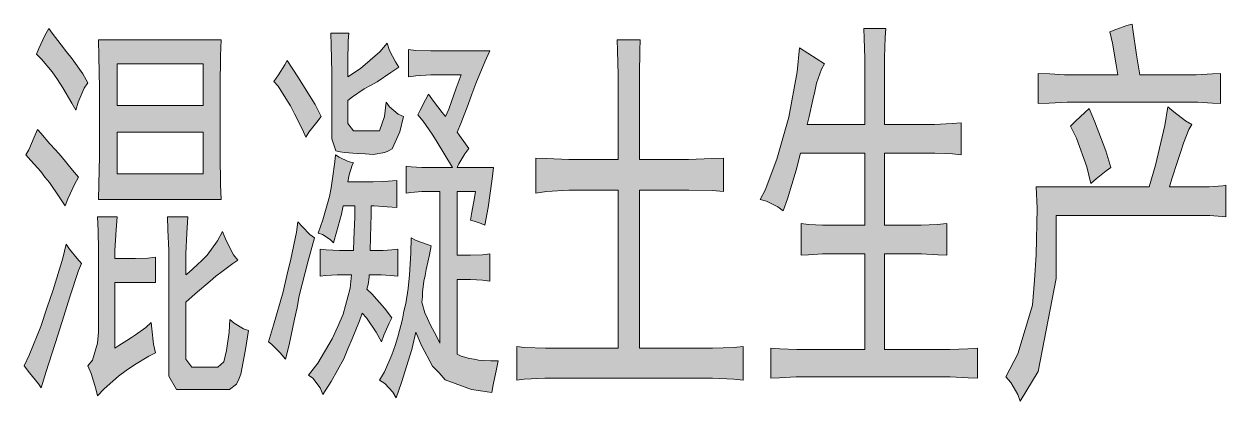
# Model space of a CAD drawing. Header units: millimetres. Extents: x 803 to 707111, y 130 to 2706464.
# Drawn here: x 702078 to 703194, y 2645206 to 2645556 of the extents above; entities that cross this region are included whole.
import ezdxf

# ---------------------------------------------------------------- set-up
doc = ezdxf.new("R2010")
doc.units = ezdxf.units.MM

msp = doc.modelspace()

# ---------------------------------------------------------------- hatches: boundary and pattern name
h = msp.add_hatch(color=0)
h.dxf.hatch_style = 2
h.paths.add_polyline_path([(702101.5, 2645551.8), (702104.6, 2645547.5), (702112.7, 2645536.7), (702117.9, 2645530.3), (702123, 2645523.8), (702132.9, 2645509.7), (702137.6, 2645501.5), (702134.2, 2645496.4), (702128.6, 2645483.5), (702126.4, 2645476.2), (702122.6, 2645482.6), (702114.4, 2645496.8), (702109.3, 2645504.5), (702104.6, 2645511.8), (702094.7, 2645523.4), (702090, 2645528.1), (702092.1, 2645533.3), (702097.7, 2645545.3)])
h = msp.add_hatch(color=0)
h.dxf.hatch_style = 2
h.paths.add_polyline_path([(702426.1, 2645516.1), (702418.8, 2645511), (702406, 2645502.4), (702399.9, 2645498.9), (702393.9, 2645495.9), (702383.2, 2645488.6), (702378.9, 2645485.2), (702378.9, 2645470.2), (702378.9, 2645463.7), (702384.1, 2645456.9), (702389.6, 2645456.9), (702405.5, 2645456.9), (702408.1, 2645456.9), (702412.8, 2645470.2), (702414.5, 2645483.5), (702417.5, 2645479.2), (702425.7, 2645472.3), (702430.4, 2645470.2), (702427, 2645456), (702420.1, 2645440.1), (702416.7, 2645438.4), (702413.2, 2645436.7), (702402.5, 2645435), (702394.8, 2645435.4), (702387.5, 2645435.8), (702375.9, 2645436.7), (702371.6, 2645437.5), (702367.7, 2645438.4), (702363.9, 2645449.6), (702363.9, 2645459.9), (702363.9, 2645496.8), (702363.9, 2645511), (702363.4, 2645536.3), (702363, 2645547.5), (702379.8, 2645547.5), (702379.3, 2645540.6), (702378.9, 2645520.8), (702378.9, 2645507.1), (702390.5, 2645514.8), (702408.5, 2645530.3), (702415.4, 2645538.4), (702417.5, 2645531.6), (702423.1, 2645520.8)])
h = msp.add_hatch(color=0)
h.dxf.hatch_style = 2
h.paths.add_polyline_path([(702821.1, 2645519.1), (702818.5, 2645514), (702813.8, 2645501.1), (702812.1, 2645493.4), (702810.4, 2645485.6), (702807, 2645470.2), (702805.2, 2645462.9), (702858.5, 2645462.9), (702858.5, 2645514.8), (702858.5, 2645524.3), (702858, 2645542.7), (702857.6, 2645551.8), (702878.2, 2645551.8), (702877.4, 2645543.6), (702876.9, 2645525.1), (702876.9, 2645514.8), (702876.9, 2645462.9), (702916.4, 2645462.9), (702923.3, 2645462.9), (702939.6, 2645463.7), (702948.2, 2645464.2), (702948.2, 2645434.5), (702940.1, 2645435.4), (702923.7, 2645436.3), (702916.4, 2645436.3), (702876.9, 2645436.3), (702876.9, 2645369.3), (702904.8, 2645369.3), (702910.9, 2645369.3), (702925.9, 2645370.1), (702934.9, 2645371), (702934.9, 2645341.4), (702926.3, 2645341.8), (702911.3, 2645342.7), (702904.8, 2645342.7), (702876.9, 2645342.7), (702876.9, 2645253.8), (702930.6, 2645253.8), (702937.5, 2645253.8), (702954.2, 2645254.6), (702963.2, 2645255.1), (702963.2, 2645227.2), (702954.7, 2645227.6), (702937.9, 2645228.5), (702930.6, 2645228.5), (702802.2, 2645228.5), (702794.9, 2645228.5), (702779.5, 2645227.6), (702771.3, 2645227.2), (702771.3, 2645255.1), (702779.9, 2645254.6), (702795.4, 2645253.8), (702802.2, 2645253.8), (702858.5, 2645253.8), (702858.5, 2645342.7), (702825.4, 2645342.7), (702819.4, 2645342.7), (702806.5, 2645341.8), (702799.7, 2645341.4), (702799.7, 2645371), (702806.5, 2645370.1), (702819.4, 2645369.3), (702825.4, 2645369.3), (702858.5, 2645369.3), (702858.5, 2645436.3), (702798.8, 2645436.3), (702794.9, 2645420.4), (702786.8, 2645393.8), (702782.9, 2645382.6), (702777.8, 2645386.5), (702767.5, 2645391.6), (702761.4, 2645393.3), (702766.2, 2645401.9), (702776.9, 2645430.7), (702782.5, 2645450), (702788.1, 2645469.7), (702795.8, 2645511.8), (702797.9, 2645534.1)])
h = msp.add_hatch(color=0)
h.dxf.hatch_style = 2
h.paths.add_polyline_path([(703106.6, 2645556), (703107.5, 2645550.9), (703110.9, 2645527.3), (703113.9, 2645508.8), (703158.2, 2645508.8), (703166.3, 2645508.8), (703181.3, 2645509.7), (703188.6, 2645510.1), (703188.6, 2645482.2), (703181.3, 2645482.6), (703167.6, 2645483.5), (703160.7, 2645483.5), (703053.4, 2645483.5), (703046.5, 2645483.5), (703029.8, 2645482.6), (703019.5, 2645482.2), (703019.5, 2645510.1), (703030.2, 2645509.7), (703044, 2645508.8), (703047, 2645508.8), (703093.3, 2645508.8), (703092, 2645518.3), (703088.6, 2645538.4), (703086, 2645548.7), (703091.6, 2645550.9), (703101.9, 2645554.8)])
h = msp.add_hatch(color=0)
h.paths.add_polyline_path([(702261.3, 2645541.4), (702260.8, 2645526.4), (702260.4, 2645497.7), (702260.4, 2645483.5), (702260.4, 2645446.6), (702260.4, 2645434.1), (702260.8, 2645407.1), (702261.3, 2645393.3), (702147.5, 2645393.3), (702147.9, 2645407.1), (702148.3, 2645433.3), (702148.3, 2645444.8), (702148.3, 2645483.5), (702148.3, 2645496.8), (702147.9, 2645526), (702147.5, 2645541.4)])
h.paths.add_polyline_path([(702244.5, 2645416.9), (702244.5, 2645455.6), (702164.7, 2645455.6), (702164.7, 2645416.9)])
h.paths.add_polyline_path([(702244.5, 2645480.5), (702244.5, 2645519.1), (702164.7, 2645519.1), (702164.7, 2645480.5)])
h = msp.add_hatch(color=0)
h.dxf.hatch_style = 2
h.paths.add_polyline_path([(702629.6, 2645430.2), (702629.6, 2645495.5), (702629.6, 2645508.8), (702629.2, 2645531.6), (702628.8, 2645541.4), (702650.2, 2645541.4), (702649.8, 2645531.6), (702649.4, 2645508.8), (702649.4, 2645495.5), (702649.4, 2645430.2), (702683.3, 2645430.2), (702694.9, 2645430.2), (702716.8, 2645431.1), (702727.5, 2645431.5), (702727.5, 2645400.6), (702717.2, 2645401.5), (702695.3, 2645401.9), (702683.3, 2645401.9), (702649.4, 2645401.9), (702649.4, 2645255.1), (702706.5, 2645255.1), (702717.2, 2645255.1), (702737, 2645255.9), (702745.6, 2645256.8), (702745.6, 2645225.5), (702737, 2645226.3), (702717.2, 2645227.2), (702706.5, 2645227.2), (702573.8, 2645227.2), (702561.8, 2645227.2), (702542.5, 2645226.3), (702535.6, 2645225.5), (702535.6, 2645256.8), (702542.9, 2645255.9), (702562.2, 2645255.1), (702573.8, 2645255.1), (702629.6, 2645255.1), (702629.6, 2645401.9), (702595.3, 2645401.9), (702584.1, 2645401.9), (702563.1, 2645400.6), (702553.2, 2645398.9), (702553.2, 2645431.5), (702563.1, 2645431.1), (702584.1, 2645430.2), (702595.3, 2645430.2)])
h = msp.add_hatch(color=0)
h.dxf.hatch_style = 2
h.paths.add_polyline_path([(702443.7, 2645471.9), (702445.9, 2645476.2), (702451, 2645485.6), (702453.6, 2645490.8), (702458.3, 2645484.3), (702466.5, 2645474), (702469.5, 2645470.2), (702472.5, 2645477), (702479.4, 2645496.4), (702484.1, 2645508.8), (702462.6, 2645508.8), (702455.8, 2645508.8), (702442, 2645508), (702435.1, 2645507.1), (702435.1, 2645532.4), (702442, 2645531.6), (702455.8, 2645531.1), (702462.6, 2645531.1), (702510.7, 2645531.1), (702506, 2645520.8), (702497.8, 2645500.7), (702494, 2645490.8), (702490.5, 2645481.3), (702483.7, 2645463.7), (702480.2, 2645455.6), (702482.4, 2645452.6), (702488, 2645444.8), (702491, 2645440.6), (702487.5, 2645435.4), (702481.9, 2645426.4), (702480.2, 2645422.9), (702514.1, 2645422.9), (702512.9, 2645412.2), (702509, 2645385.6), (702506, 2645369.3), (702502.6, 2645371), (702496.1, 2645373.1), (702492.7, 2645374), (702494, 2645381.3), (702496.5, 2645394.6), (702497.4, 2645400.6), (702480.2, 2645400.6), (702480.2, 2645341.4), (702488.4, 2645341.4), (702492.7, 2645341.4), (702503.8, 2645341.8), (702510.7, 2645342.7), (702510.7, 2645317.3), (702503.8, 2645318.2), (702492.7, 2645319), (702488.4, 2645319), (702480.2, 2645319), (702480.2, 2645249.5), (702484.1, 2645247.8), (702491.8, 2645245.6), (702496.1, 2645244.8), (702500, 2645243.9), (702511.6, 2645243.5), (702518.4, 2645243.5), (702516.7, 2645235.8), (702513.7, 2645221.2), (702512.4, 2645213.9), (702493.5, 2645216.9), (702469.1, 2645225.9), (702463.5, 2645232.3), (702457.5, 2645238.3), (702447.2, 2645257.7), (702442, 2645270.1), (702438.2, 2645253.8), (702428.7, 2645223.3), (702423.6, 2645209.1), (702420.5, 2645214.3), (702413.2, 2645222.4), (702408.1, 2645225.5), (702412.8, 2645233.2), (702419.7, 2645249.1), (702422.7, 2645257.7), (702425.3, 2645265.8), (702429.6, 2645282.1), (702430.9, 2645289.4), (702432.6, 2645296.7), (702434.7, 2645310.5), (702435.6, 2645316.9), (702436, 2645322.9), (702437.3, 2645343.5), (702437.7, 2645357.7), (702442.4, 2645355.1), (702451.9, 2645351.7), (702456.2, 2645350), (702454.5, 2645341.8), (702451.5, 2645328.1), (702450.6, 2645322.5), (702449.3, 2645317.3), (702448, 2645307), (702448, 2645302.7), (702447.6, 2645298), (702450.2, 2645288.1), (702452.7, 2645282.6), (702455.3, 2645277), (702461.3, 2645265.8), (702464.3, 2645259.8), (702464.3, 2645400.6), (702453.6, 2645400.6), (702447.6, 2645400.6), (702437.3, 2645399.8), (702433, 2645398.9), (702433, 2645424.2), (702437.7, 2645423.4), (702447.6, 2645422.9), (702452.7, 2645422.9), (702475.9, 2645422.9), (702460.9, 2645447.9), (702457, 2645453.9), (702448.9, 2645465.9)])
h = msp.add_hatch(color=0)
h.dxf.hatch_style = 2
h.paths.add_polyline_path([(702322.7, 2645522.1), (702332.5, 2645507.1), (702348.4, 2645481.3), (702354, 2645470.2), (702350.1, 2645465), (702342.8, 2645455.6), (702339.8, 2645450.9), (702336.8, 2645458.2), (702329.5, 2645472.8), (702325.7, 2645480.1), (702321.4, 2645486.9), (702314.1, 2645498.5), (702310.2, 2645502.8), (702314.5, 2645508.8), (702320.5, 2645518.3)])
h = msp.add_hatch(color=0)
h.dxf.hatch_style = 2
h.paths.add_polyline_path([(703162, 2645462.9), (703159.4, 2645458.2), (703154.3, 2645445.3), (703151.7, 2645436.7), (703148.7, 2645428.5), (703143.6, 2645412.2), (703141.4, 2645404.9), (703168.9, 2645404.9), (703178.3, 2645404.9), (703190.8, 2645405.8), (703193.8, 2645406.6), (703193.8, 2645377), (703190.4, 2645377.4), (703178.8, 2645378.3), (703170.6, 2645378.3), (703036.2, 2645378.3), (703036.2, 2645319.9), (703019.5, 2645233.6), (703002.7, 2645206.1), (703000.6, 2645212.1), (702994.2, 2645223.3), (702989.4, 2645228.5), (703000.6, 2645249.9), (703014.3, 2645295), (703016, 2645318.2), (703017.8, 2645341.8), (703018.6, 2645385.2), (703017.8, 2645404.9), (703122.5, 2645404.9), (703128.5, 2645425.1), (703137.1, 2645462), (703139.7, 2645479.2), (703145.3, 2645474.5), (703156.4, 2645466.3)])
h = msp.add_hatch(color=0)
h.dxf.hatch_style = 2
h.paths.add_polyline_path([(703066.7, 2645477.5), (703071.9, 2645465.9), (703082.2, 2645438.4), (703086.9, 2645422.9), (703082.6, 2645419.9), (703073.2, 2645412.2), (703068.4, 2645407.9), (703064.6, 2645423.4), (703055.1, 2645450), (703049.5, 2645461.2), (703054.3, 2645465.9), (703062.8, 2645474)])
h = msp.add_hatch(color=0)
h.dxf.hatch_style = 2
h.paths.add_polyline_path([(702090.8, 2645458.2), (702093.8, 2645454.7), (702102.4, 2645444.8), (702107.6, 2645439.3), (702112.7, 2645433.3), (702123.4, 2645420.4), (702129, 2645413.9), (702125.2, 2645407.1), (702119.1, 2645393.8), (702116.6, 2645387.3), (702111, 2645395.5), (702102, 2645408.8), (702097.7, 2645413.9), (702093.8, 2645419.1), (702084.8, 2645429.4), (702080.1, 2645434.5), (702082.7, 2645439.3), (702087.8, 2645450.9)])
h = msp.add_hatch(color=0)
h.dxf.hatch_style = 2
h.paths.add_polyline_path([(702396.5, 2645310), (702401.2, 2645305.7), (702412.8, 2645292.4), (702419.7, 2645283.4), (702417.1, 2645278.3), (702412.4, 2645267.1), (702410.2, 2645261.1), (702405.1, 2645270.1), (702396.1, 2645283.4), (702392.2, 2645287.7), (702389.6, 2645280.4), (702382.8, 2645263.7), (702378.9, 2645254.6), (702375, 2645245.2), (702363.4, 2645224.2), (702355.7, 2645212.1), (702353.1, 2645218.2), (702346.3, 2645227.2), (702342.4, 2645230.2), (702351, 2645241.3), (702364.3, 2645263.7), (702369.5, 2645275.3), (702374.6, 2645286.8), (702381, 2645310.9), (702382.3, 2645323.3), (702374.6, 2645323.3), (702369, 2645323.3), (702358.3, 2645322.5), (702353.1, 2645322.1), (702353.1, 2645347), (702358.7, 2645346.5), (702371.2, 2645345.7), (702378, 2645345.7), (702384.1, 2645345.7), (702384.5, 2645356), (702385.3, 2645377), (702385.3, 2645387.3), (702374.6, 2645387.3), (702372.9, 2645379.6), (702368.2, 2645362.8), (702365.6, 2645353), (702362.6, 2645356), (702355.3, 2645360.7), (702351.4, 2645362), (702355.7, 2645374.4), (702361.7, 2645395.9), (702363.4, 2645404.1), (702364.7, 2645412.6), (702366.9, 2645428.1), (702367.3, 2645434.5), (702370.7, 2645432.4), (702379.3, 2645428.5), (702384.1, 2645427.2), (702382.8, 2645425.1), (702380.2, 2645416.1), (702378.9, 2645409.6), (702396.5, 2645409.6), (702402.5, 2645409.6), (702416.3, 2645410.1), (702424.4, 2645410.9), (702424.4, 2645385.6), (702415.4, 2645386.5), (702403.4, 2645387.3), (702400.4, 2645387.3), (702400.4, 2645379.2), (702399.9, 2645358.1), (702399.5, 2645345.7), (702408.1, 2645345.7), (702411.5, 2645345.7), (702419.7, 2645346.5), (702425.3, 2645347), (702425.3, 2645322.1), (702418.4, 2645322.5), (702409.8, 2645323.3), (702407.2, 2645323.3), (702398.7, 2645323.3), (702398.7, 2645321.2), (702397.8, 2645314.3)])
h = msp.add_hatch(color=0)
h.dxf.hatch_style = 2
h.paths.add_polyline_path([(702137.6, 2645238.8), (702141.9, 2645243.9), (702146.6, 2645259.8), (702147.5, 2645270.1), (702147.5, 2645341.4), (702147.5, 2645346.5), (702147.1, 2645364.1), (702146.6, 2645377), (702164.7, 2645377), (702163.8, 2645365), (702162.5, 2645345.7), (702162.5, 2645338.4), (702177.1, 2645338.4), (702181.8, 2645338.4), (702193.4, 2645338.8), (702200.3, 2645339.7), (702200.3, 2645316), (702162.5, 2645316), (702162.5, 2645255.1), (702166.4, 2645257.7), (702173.7, 2645262.4), (702178, 2645265), (702181.8, 2645267.5), (702191.3, 2645274.4), (702196.4, 2645279.1), (702196.9, 2645273.1), (702198.6, 2645258.9), (702200.3, 2645250.8), (702194.3, 2645247.8), (702181, 2645239.6), (702173.2, 2645234.5), (702165.9, 2645229.3), (702152.6, 2645217.3), (702146.6, 2645210.9), (702144.9, 2645217.3), (702140.6, 2645231.5)])
h = msp.add_hatch(color=0)
h.dxf.hatch_style = 2
h.paths.add_polyline_path([(702230.3, 2645377), (702229.5, 2645362), (702228.6, 2645342.7), (702228.6, 2645338.4), (702228.6, 2645323.3), (702231.2, 2645325.5), (702238.9, 2645332.4), (702243.7, 2645336.7), (702248.4, 2645341.4), (702257.8, 2645354.7), (702262.5, 2645363.3), (702266, 2645355.1), (702272.9, 2645341.8), (702276.7, 2645336.7), (702272, 2645333.6), (702262.1, 2645326.3), (702256.5, 2645322.1), (702251, 2645317.3), (702237.2, 2645305.7), (702228.6, 2645298), (702228.6, 2645252.1), (702228.6, 2645244.8), (702234.2, 2645237.5), (702240.2, 2645237.5), (702254.4, 2645237.5), (702258.3, 2645237.5), (702263.8, 2645242.6), (702265.1, 2645247.8), (702266.4, 2645252.9), (702268.6, 2645270.1), (702269.4, 2645281.7), (702273.3, 2645278.3), (702281.9, 2645273.1), (702286.6, 2645271.4), (702284, 2645253.8), (702279.7, 2645231), (702277.6, 2645226.3), (702275.4, 2645221.6), (702269, 2645216.9), (702265.1, 2645216.9), (702227.8, 2645216.9), (702220, 2645216.9), (702212.7, 2645229.3), (702212.7, 2645241.8), (702212.7, 2645338.4), (702212.7, 2645345.7), (702211.9, 2645365), (702211.5, 2645377)])
h = msp.add_hatch(color=0)
h.dxf.hatch_style = 2
h.paths.add_polyline_path([(702305.1, 2645261.1), (702309.8, 2645276.5), (702318.8, 2645307.5), (702322.2, 2645322.5), (702326.1, 2645337.9), (702331.2, 2645362.8), (702332.5, 2645372.3), (702336.4, 2645368), (702343.7, 2645360.7), (702348, 2645357.7), (702342, 2645336.2), (702333.8, 2645303.6), (702331.7, 2645292.9), (702329.5, 2645282.1), (702324.4, 2645258.1), (702320.9, 2645244.8), (702316.2, 2645250.8), (702308.1, 2645258.9)])
h = msp.add_hatch(color=0)
h.dxf.hatch_style = 2
h.paths.add_polyline_path([(702131.6, 2645333.6), (702129, 2645327.2), (702120.9, 2645302.7), (702115.3, 2645284.7), (702109.7, 2645267.1), (702099, 2645233.6), (702094.2, 2645218.2), (702091.7, 2645222), (702083.5, 2645232.3), (702078.4, 2645238.8), (702083.1, 2645248.6), (702093.8, 2645275.3), (702099.4, 2645292.4), (702105.4, 2645309.2), (702114.4, 2645338.8), (702117.4, 2645351.7), (702120.4, 2645347), (702127.7, 2645338.4)])

# ---------------------------------------------------------------- linework, layer by layer
at = {"color": 0, "lineweight": 0}
for points in [[(702101.5, 2645551.8), (702104.6, 2645547.5), (702112.7, 2645536.7), (702117.9, 2645530.3), (702123, 2645523.8), (702132.9, 2645509.7), (702137.6, 2645501.5), (702134.2, 2645496.4), (702128.6, 2645483.5), (702126.4, 2645476.2), (702122.6, 2645482.6), (702114.4, 2645496.8), (702109.3, 2645504.5), (702104.6, 2645511.8), (702094.7, 2645523.4), (702090, 2645528.1), (702092.1, 2645533.3), (702097.7, 2645545.3)], [(702426.1, 2645516.1), (702418.8, 2645511), (702406, 2645502.4), (702399.9, 2645498.9), (702393.9, 2645495.9), (702383.2, 2645488.6), (702378.9, 2645485.2), (702378.9, 2645470.2), (702378.9, 2645463.7), (702384.1, 2645456.9), (702389.6, 2645456.9), (702405.5, 2645456.9), (702408.1, 2645456.9), (702412.8, 2645470.2), (702414.5, 2645483.5), (702417.5, 2645479.2), (702425.7, 2645472.3), (702430.4, 2645470.2), (702427, 2645456), (702420.1, 2645440.1), (702416.7, 2645438.4), (702413.2, 2645436.7), (702402.5, 2645435), (702394.8, 2645435.4), (702387.5, 2645435.8), (702375.9, 2645436.7), (702371.6, 2645437.5), (702367.7, 2645438.4), (702363.9, 2645449.6), (702363.9, 2645459.9), (702363.9, 2645496.8), (702363.9, 2645511), (702363.4, 2645536.3), (702363, 2645547.5), (702379.8, 2645547.5), (702379.3, 2645540.6), (702378.9, 2645520.8), (702378.9, 2645507.1), (702390.5, 2645514.8), (702408.5, 2645530.3), (702415.4, 2645538.4), (702417.5, 2645531.6), (702423.1, 2645520.8)], [(702821.1, 2645519.1), (702818.5, 2645514), (702813.8, 2645501.1), (702812.1, 2645493.4), (702810.4, 2645485.6), (702807, 2645470.2), (702805.2, 2645462.9), (702858.5, 2645462.9), (702858.5, 2645514.8), (702858.5, 2645524.3), (702858, 2645542.7), (702857.6, 2645551.8), (702878.2, 2645551.8), (702877.4, 2645543.6), (702876.9, 2645525.1), (702876.9, 2645514.8), (702876.9, 2645462.9), (702916.4, 2645462.9), (702923.3, 2645462.9), (702939.6, 2645463.7), (702948.2, 2645464.2), (702948.2, 2645434.5), (702940.1, 2645435.4), (702923.7, 2645436.3), (702916.4, 2645436.3), (702876.9, 2645436.3), (702876.9, 2645369.3), (702904.8, 2645369.3), (702910.9, 2645369.3), (702925.9, 2645370.1), (702934.9, 2645371), (702934.9, 2645341.4), (702926.3, 2645341.8), (702911.3, 2645342.7), (702904.8, 2645342.7), (702876.9, 2645342.7), (702876.9, 2645253.8), (702930.6, 2645253.8), (702937.5, 2645253.8), (702954.2, 2645254.6), (702963.2, 2645255.1), (702963.2, 2645227.2), (702954.7, 2645227.6), (702937.9, 2645228.5), (702930.6, 2645228.5), (702802.2, 2645228.5), (702794.9, 2645228.5), (702779.5, 2645227.6), (702771.3, 2645227.2), (702771.3, 2645255.1), (702779.9, 2645254.6), (702795.4, 2645253.8), (702802.2, 2645253.8), (702858.5, 2645253.8), (702858.5, 2645342.7), (702825.4, 2645342.7), (702819.4, 2645342.7), (702806.5, 2645341.8), (702799.7, 2645341.4), (702799.7, 2645371), (702806.5, 2645370.1), (702819.4, 2645369.3), (702825.4, 2645369.3), (702858.5, 2645369.3), (702858.5, 2645436.3), (702798.8, 2645436.3), (702794.9, 2645420.4), (702786.8, 2645393.8), (702782.9, 2645382.6), (702777.8, 2645386.5), (702767.5, 2645391.6), (702761.4, 2645393.3), (702766.2, 2645401.9), (702776.9, 2645430.7), (702782.5, 2645450), (702788.1, 2645469.7), (702795.8, 2645511.8), (702797.9, 2645534.1)], [(703106.6, 2645556), (703107.5, 2645550.9), (703110.9, 2645527.3), (703113.9, 2645508.8), (703158.2, 2645508.8), (703166.3, 2645508.8), (703181.3, 2645509.7), (703188.6, 2645510.1), (703188.6, 2645482.2), (703181.3, 2645482.6), (703167.6, 2645483.5), (703160.7, 2645483.5), (703053.4, 2645483.5), (703046.5, 2645483.5), (703029.8, 2645482.6), (703019.5, 2645482.2), (703019.5, 2645510.1), (703030.2, 2645509.7), (703044, 2645508.8), (703047, 2645508.8), (703093.3, 2645508.8), (703092, 2645518.3), (703088.6, 2645538.4), (703086, 2645548.7), (703091.6, 2645550.9), (703101.9, 2645554.8)], [(702261.3, 2645541.4), (702260.8, 2645526.4), (702260.4, 2645497.7), (702260.4, 2645483.5), (702260.4, 2645446.6), (702260.4, 2645434.1), (702260.8, 2645407.1), (702261.3, 2645393.3), (702147.5, 2645393.3), (702147.9, 2645407.1), (702148.3, 2645433.3), (702148.3, 2645444.8), (702148.3, 2645483.5), (702148.3, 2645496.8), (702147.9, 2645526), (702147.5, 2645541.4)], [(702629.6, 2645430.2), (702629.6, 2645495.5), (702629.6, 2645508.8), (702629.2, 2645531.6), (702628.8, 2645541.4), (702650.2, 2645541.4), (702649.8, 2645531.6), (702649.4, 2645508.8), (702649.4, 2645495.5), (702649.4, 2645430.2), (702683.3, 2645430.2), (702694.9, 2645430.2), (702716.8, 2645431.1), (702727.5, 2645431.5), (702727.5, 2645400.6), (702717.2, 2645401.5), (702695.3, 2645401.9), (702683.3, 2645401.9), (702649.4, 2645401.9), (702649.4, 2645255.1), (702706.5, 2645255.1), (702717.2, 2645255.1), (702737, 2645255.9), (702745.6, 2645256.8), (702745.6, 2645225.5), (702737, 2645226.3), (702717.2, 2645227.2), (702706.5, 2645227.2), (702573.8, 2645227.2), (702561.8, 2645227.2), (702542.5, 2645226.3), (702535.6, 2645225.5), (702535.6, 2645256.8), (702542.9, 2645255.9), (702562.2, 2645255.1), (702573.8, 2645255.1), (702629.6, 2645255.1), (702629.6, 2645401.9), (702595.3, 2645401.9), (702584.1, 2645401.9), (702563.1, 2645400.6), (702553.2, 2645398.9), (702553.2, 2645431.5), (702563.1, 2645431.1), (702584.1, 2645430.2), (702595.3, 2645430.2)], [(702443.7, 2645471.9), (702445.9, 2645476.2), (702451, 2645485.6), (702453.6, 2645490.8), (702458.3, 2645484.3), (702466.5, 2645474), (702469.5, 2645470.2), (702472.5, 2645477), (702479.4, 2645496.4), (702484.1, 2645508.8), (702462.6, 2645508.8), (702455.8, 2645508.8), (702442, 2645508), (702435.1, 2645507.1), (702435.1, 2645532.4), (702442, 2645531.6), (702455.8, 2645531.1), (702462.6, 2645531.1), (702510.7, 2645531.1), (702506, 2645520.8), (702497.8, 2645500.7), (702494, 2645490.8), (702490.5, 2645481.3), (702483.7, 2645463.7), (702480.2, 2645455.6), (702482.4, 2645452.6), (702488, 2645444.8), (702491, 2645440.6), (702487.5, 2645435.4), (702481.9, 2645426.4), (702480.2, 2645422.9), (702514.1, 2645422.9), (702512.9, 2645412.2), (702509, 2645385.6), (702506, 2645369.3), (702502.6, 2645371), (702496.1, 2645373.1), (702492.7, 2645374), (702494, 2645381.3), (702496.5, 2645394.6), (702497.4, 2645400.6), (702480.2, 2645400.6), (702480.2, 2645341.4), (702488.4, 2645341.4), (702492.7, 2645341.4), (702503.8, 2645341.8), (702510.7, 2645342.7), (702510.7, 2645317.3), (702503.8, 2645318.2), (702492.7, 2645319), (702488.4, 2645319), (702480.2, 2645319), (702480.2, 2645249.5), (702484.1, 2645247.8), (702491.8, 2645245.6), (702496.1, 2645244.8), (702500, 2645243.9), (702511.6, 2645243.5), (702518.4, 2645243.5), (702516.7, 2645235.8), (702513.7, 2645221.2), (702512.4, 2645213.9), (702493.5, 2645216.9), (702469.1, 2645225.9), (702463.5, 2645232.3), (702457.5, 2645238.3), (702447.2, 2645257.7), (702442, 2645270.1), (702438.2, 2645253.8), (702428.7, 2645223.3), (702423.6, 2645209.1), (702420.5, 2645214.3), (702413.2, 2645222.4), (702408.1, 2645225.5), (702412.8, 2645233.2), (702419.7, 2645249.1), (702422.7, 2645257.7), (702425.3, 2645265.8), (702429.6, 2645282.1), (702430.9, 2645289.4), (702432.6, 2645296.7), (702434.7, 2645310.5), (702435.6, 2645316.9), (702436, 2645322.9), (702437.3, 2645343.5), (702437.7, 2645357.7), (702442.4, 2645355.1), (702451.9, 2645351.7), (702456.2, 2645350), (702454.5, 2645341.8), (702451.5, 2645328.1), (702450.6, 2645322.5), (702449.3, 2645317.3), (702448, 2645307), (702448, 2645302.7), (702447.6, 2645298), (702450.2, 2645288.1), (702452.7, 2645282.6), (702455.3, 2645277), (702461.3, 2645265.8), (702464.3, 2645259.8), (702464.3, 2645400.6), (702453.6, 2645400.6), (702447.6, 2645400.6), (702437.3, 2645399.8), (702433, 2645398.9), (702433, 2645424.2), (702437.7, 2645423.4), (702447.6, 2645422.9), (702452.7, 2645422.9), (702475.9, 2645422.9), (702460.9, 2645447.9), (702457, 2645453.9), (702448.9, 2645465.9)], [(702244.5, 2645480.5), (702244.5, 2645519.1), (702164.7, 2645519.1), (702164.7, 2645480.5)], [(702322.7, 2645522.1), (702332.5, 2645507.1), (702348.4, 2645481.3), (702354, 2645470.2), (702350.1, 2645465), (702342.8, 2645455.6), (702339.8, 2645450.9), (702336.8, 2645458.2), (702329.5, 2645472.8), (702325.7, 2645480.1), (702321.4, 2645486.9), (702314.1, 2645498.5), (702310.2, 2645502.8), (702314.5, 2645508.8), (702320.5, 2645518.3)], [(703162, 2645462.9), (703159.4, 2645458.2), (703154.3, 2645445.3), (703151.7, 2645436.7), (703148.7, 2645428.5), (703143.6, 2645412.2), (703141.4, 2645404.9), (703168.9, 2645404.9), (703178.3, 2645404.9), (703190.8, 2645405.8), (703193.8, 2645406.6), (703193.8, 2645377), (703190.4, 2645377.4), (703178.8, 2645378.3), (703170.6, 2645378.3), (703036.2, 2645378.3), (703036.2, 2645319.9), (703019.5, 2645233.6), (703002.7, 2645206.1), (703000.6, 2645212.1), (702994.2, 2645223.3), (702989.4, 2645228.5), (703000.6, 2645249.9), (703014.3, 2645295), (703016, 2645318.2), (703017.8, 2645341.8), (703018.6, 2645385.2), (703017.8, 2645404.9), (703122.5, 2645404.9), (703128.5, 2645425.1), (703137.1, 2645462), (703139.7, 2645479.2), (703145.3, 2645474.5), (703156.4, 2645466.3)], [(703066.7, 2645477.5), (703071.9, 2645465.9), (703082.2, 2645438.4), (703086.9, 2645422.9), (703082.6, 2645419.9), (703073.2, 2645412.2), (703068.4, 2645407.9), (703064.6, 2645423.4), (703055.1, 2645450), (703049.5, 2645461.2), (703054.3, 2645465.9), (703062.8, 2645474)], [(702090.8, 2645458.2), (702093.8, 2645454.7), (702102.4, 2645444.8), (702107.6, 2645439.3), (702112.7, 2645433.3), (702123.4, 2645420.4), (702129, 2645413.9), (702125.2, 2645407.1), (702119.1, 2645393.8), (702116.6, 2645387.3), (702111, 2645395.5), (702102, 2645408.8), (702097.7, 2645413.9), (702093.8, 2645419.1), (702084.8, 2645429.4), (702080.1, 2645434.5), (702082.7, 2645439.3), (702087.8, 2645450.9)], [(702244.5, 2645416.9), (702244.5, 2645455.6), (702164.7, 2645455.6), (702164.7, 2645416.9)], [(702396.5, 2645310), (702401.2, 2645305.7), (702412.8, 2645292.4), (702419.7, 2645283.4), (702417.1, 2645278.3), (702412.4, 2645267.1), (702410.2, 2645261.1), (702405.1, 2645270.1), (702396.1, 2645283.4), (702392.2, 2645287.7), (702389.6, 2645280.4), (702382.8, 2645263.7), (702378.9, 2645254.6), (702375, 2645245.2), (702363.4, 2645224.2), (702355.7, 2645212.1), (702353.1, 2645218.2), (702346.3, 2645227.2), (702342.4, 2645230.2), (702351, 2645241.3), (702364.3, 2645263.7), (702369.5, 2645275.3), (702374.6, 2645286.8), (702381, 2645310.9), (702382.3, 2645323.3), (702374.6, 2645323.3), (702369, 2645323.3), (702358.3, 2645322.5), (702353.1, 2645322.1), (702353.1, 2645347), (702358.7, 2645346.5), (702371.2, 2645345.7), (702378, 2645345.7), (702384.1, 2645345.7), (702384.5, 2645356), (702385.3, 2645377), (702385.3, 2645387.3), (702374.6, 2645387.3), (702372.9, 2645379.6), (702368.2, 2645362.8), (702365.6, 2645353), (702362.6, 2645356), (702355.3, 2645360.7), (702351.4, 2645362), (702355.7, 2645374.4), (702361.7, 2645395.9), (702363.4, 2645404.1), (702364.7, 2645412.6), (702366.9, 2645428.1), (702367.3, 2645434.5), (702370.7, 2645432.4), (702379.3, 2645428.5), (702384.1, 2645427.2), (702382.8, 2645425.1), (702380.2, 2645416.1), (702378.9, 2645409.6), (702396.5, 2645409.6), (702402.5, 2645409.6), (702416.3, 2645410.1), (702424.4, 2645410.9), (702424.4, 2645385.6), (702415.4, 2645386.5), (702403.4, 2645387.3), (702400.4, 2645387.3), (702400.4, 2645379.2), (702399.9, 2645358.1), (702399.5, 2645345.7), (702408.1, 2645345.7), (702411.5, 2645345.7), (702419.7, 2645346.5), (702425.3, 2645347), (702425.3, 2645322.1), (702418.4, 2645322.5), (702409.8, 2645323.3), (702407.2, 2645323.3), (702398.7, 2645323.3), (702398.7, 2645321.2), (702397.8, 2645314.3)], [(702137.6, 2645238.8), (702141.9, 2645243.9), (702146.6, 2645259.8), (702147.5, 2645270.1), (702147.5, 2645341.4), (702147.5, 2645346.5), (702147.1, 2645364.1), (702146.6, 2645377), (702164.7, 2645377), (702163.8, 2645365), (702162.5, 2645345.7), (702162.5, 2645338.4), (702177.1, 2645338.4), (702181.8, 2645338.4), (702193.4, 2645338.8), (702200.3, 2645339.7), (702200.3, 2645316), (702162.5, 2645316), (702162.5, 2645255.1), (702166.4, 2645257.7), (702173.7, 2645262.4), (702178, 2645265), (702181.8, 2645267.5), (702191.3, 2645274.4), (702196.4, 2645279.1), (702196.9, 2645273.1), (702198.6, 2645258.9), (702200.3, 2645250.8), (702194.3, 2645247.8), (702181, 2645239.6), (702173.2, 2645234.5), (702165.9, 2645229.3), (702152.6, 2645217.3), (702146.6, 2645210.9), (702144.9, 2645217.3), (702140.6, 2645231.5)], [(702230.3, 2645377), (702229.5, 2645362), (702228.6, 2645342.7), (702228.6, 2645338.4), (702228.6, 2645323.3), (702231.2, 2645325.5), (702238.9, 2645332.4), (702243.7, 2645336.7), (702248.4, 2645341.4), (702257.8, 2645354.7), (702262.5, 2645363.3), (702266, 2645355.1), (702272.9, 2645341.8), (702276.7, 2645336.7), (702272, 2645333.6), (702262.1, 2645326.3), (702256.5, 2645322.1), (702251, 2645317.3), (702237.2, 2645305.7), (702228.6, 2645298), (702228.6, 2645252.1), (702228.6, 2645244.8), (702234.2, 2645237.5), (702240.2, 2645237.5), (702254.4, 2645237.5), (702258.3, 2645237.5), (702263.8, 2645242.6), (702265.1, 2645247.8), (702266.4, 2645252.9), (702268.6, 2645270.1), (702269.4, 2645281.7), (702273.3, 2645278.3), (702281.9, 2645273.1), (702286.6, 2645271.4), (702284, 2645253.8), (702279.7, 2645231), (702277.6, 2645226.3), (702275.4, 2645221.6), (702269, 2645216.9), (702265.1, 2645216.9), (702227.8, 2645216.9), (702220, 2645216.9), (702212.7, 2645229.3), (702212.7, 2645241.8), (702212.7, 2645338.4), (702212.7, 2645345.7), (702211.9, 2645365), (702211.5, 2645377)], [(702305.1, 2645261.1), (702309.8, 2645276.5), (702318.8, 2645307.5), (702322.2, 2645322.5), (702326.1, 2645337.9), (702331.2, 2645362.8), (702332.5, 2645372.3), (702336.4, 2645368), (702343.7, 2645360.7), (702348, 2645357.7), (702342, 2645336.2), (702333.8, 2645303.6), (702331.7, 2645292.9), (702329.5, 2645282.1), (702324.4, 2645258.1), (702320.9, 2645244.8), (702316.2, 2645250.8), (702308.1, 2645258.9)], [(702131.6, 2645333.6), (702129, 2645327.2), (702120.9, 2645302.7), (702115.3, 2645284.7), (702109.7, 2645267.1), (702099, 2645233.6), (702094.2, 2645218.2), (702091.7, 2645222), (702083.5, 2645232.3), (702078.4, 2645238.8), (702083.1, 2645248.6), (702093.8, 2645275.3), (702099.4, 2645292.4), (702105.4, 2645309.2), (702114.4, 2645338.8), (702117.4, 2645351.7), (702120.4, 2645347), (702127.7, 2645338.4)]]:
    msp.add_lwpolyline(points, close=True, dxfattribs=at)

doc.saveas('drawing.dxf')
